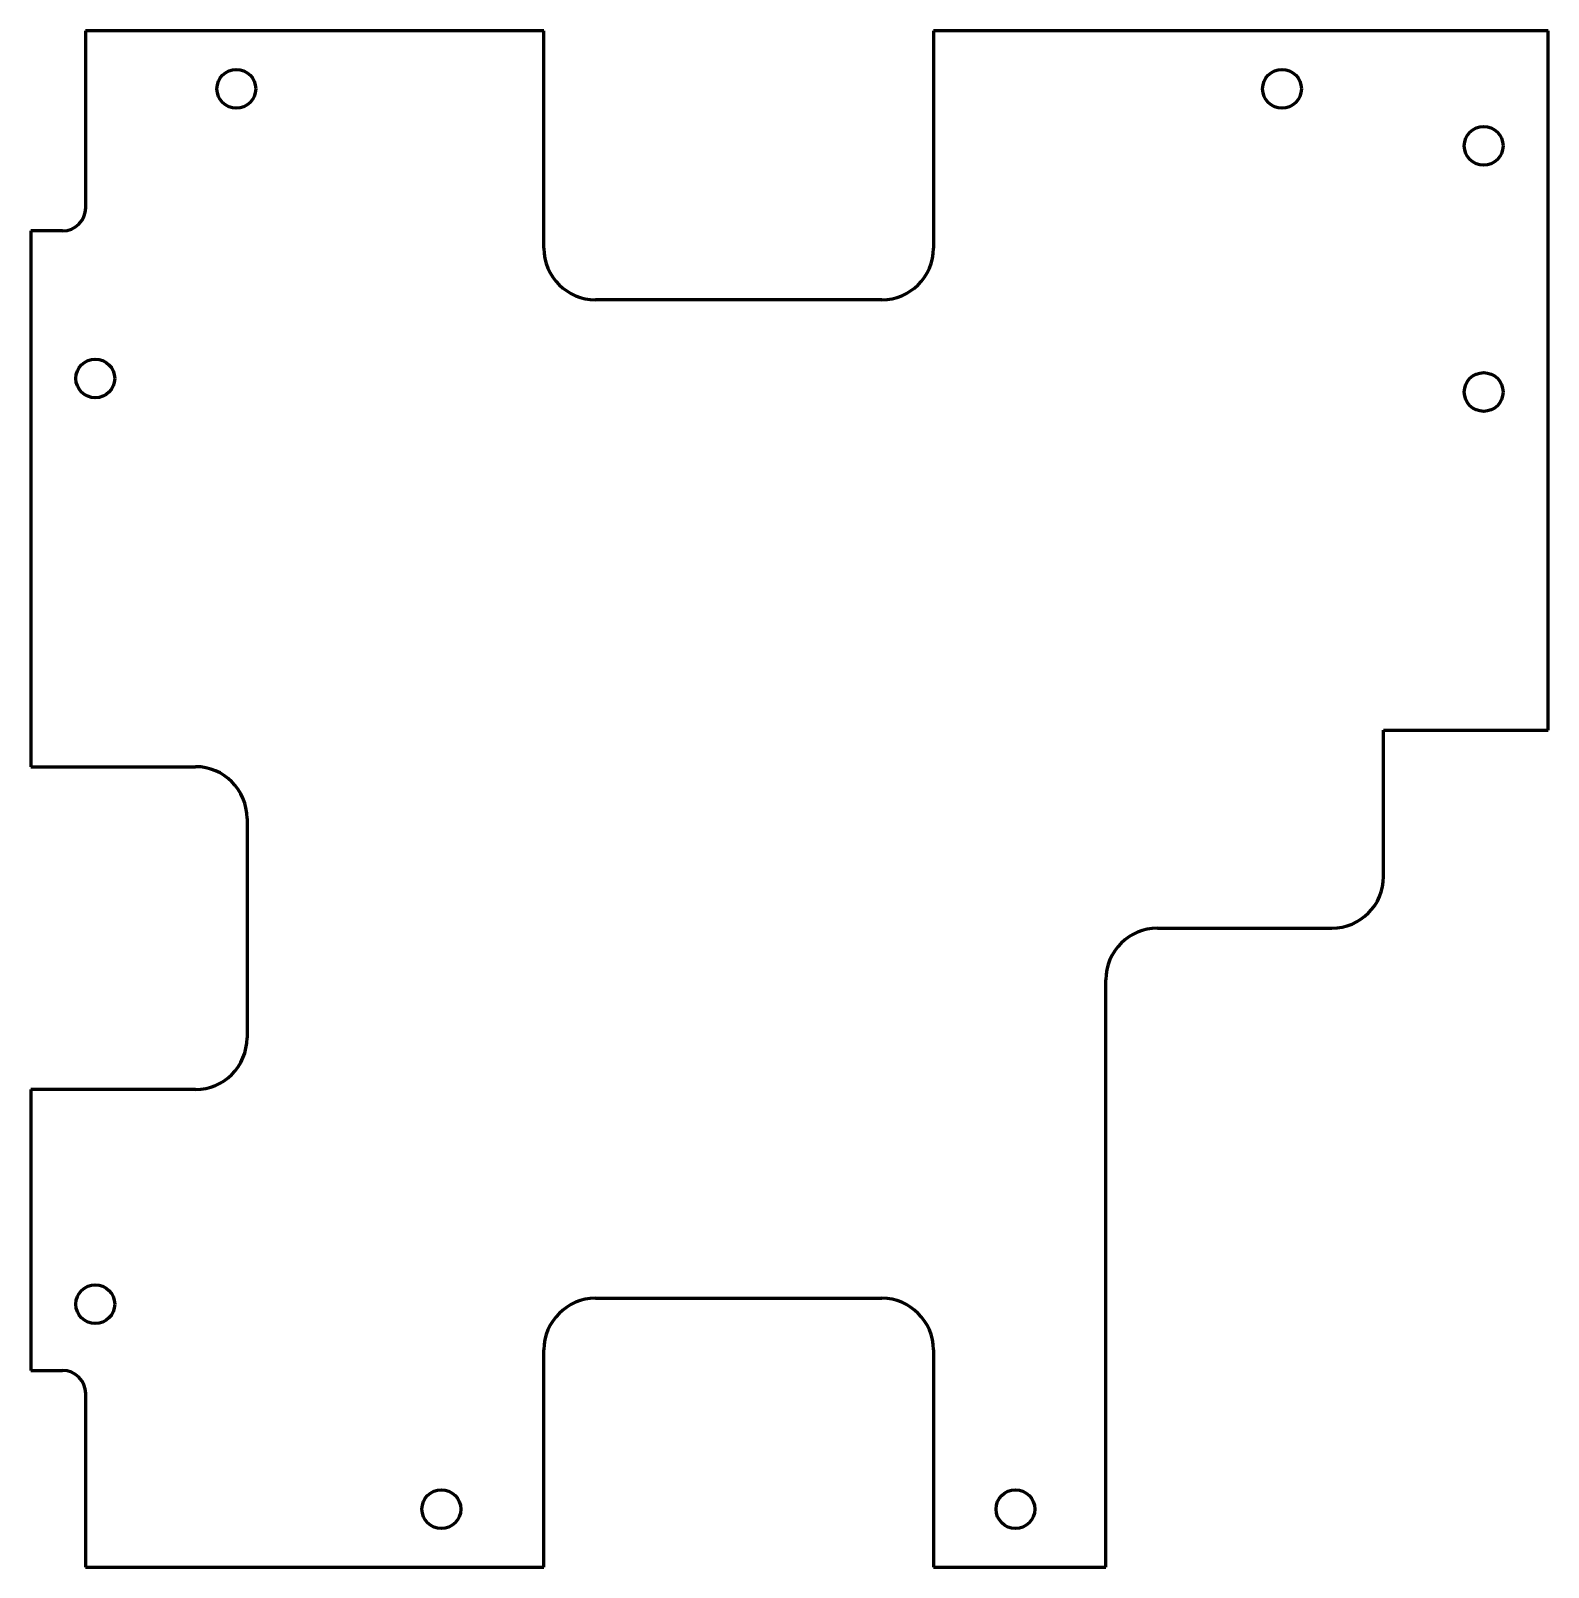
# Model space of a CAD drawing. Header units: millimetres. Extents: x -375 to -140, y 43 to 281.
import ezdxf

# ---------------------------------------------------------------- set-up
doc = ezdxf.new("R2010")
doc.units = ezdxf.units.MM
doc.linetypes.add('K5LT_BASIC', pattern=[0])
doc.layers.add('Системный слой', color=7, linetype='Continuous')

msp = doc.modelspace()

# ---------------------------------------------------------------- linework, layer by layer
at = {"layer": 'Системный слой', "color": 143, "linetype": 'K5LT_BASIC', "lineweight": 60, "true_color": 0x33acca}
for p, q in [((-366.11, 281.13), (-366.11, 253.72)), ((-295.14, 281.13), (-366.11, 281.13)), ((-295.14, 247.45), (-295.14, 281.13)), ((-234.82, 281.13), (-234.82, 247.45)), ((-139.61, 281.13), (-234.82, 281.13)), ((-139.61, 172.78), (-139.61, 281.13)), ((-374.61, 250.13), (-374.61, 167.13)), ((-369.69, 250.13), (-374.61, 250.13)), ((-242.82, 239.45), (-287.14, 239.45)), ((-165.11, 172.78), (-139.61, 172.78)), ((-165.11, 150.13), (-165.11, 172.78)), ((-374.61, 167.13), (-349.11, 167.13)), ((-341.11, 159.13), (-341.11, 125.13)), ((-200.11, 142.13), (-173.11, 142.13)), ((-208.11, 43.13), (-208.11, 134.13)), ((-349.11, 117.13), (-374.61, 117.13)), ((-374.61, 117.13), (-374.61, 73.6)), ((-287.14, 84.8), (-242.82, 84.8)), ((-295.14, 43.13), (-295.14, 76.8)), ((-234.82, 76.8), (-234.82, 43.13)), ((-374.61, 73.6), (-369.69, 73.6)), ((-366.11, 70.02), (-366.11, 43.13)), ((-366.11, 43.13), (-295.14, 43.13)), ((-234.82, 43.13), (-208.11, 43.13))]:
    msp.add_line(p, q, dxfattribs=at)
for centre in [(-342.77, 272.13), (-180.84, 272.13), (-149.61, 263.3), (-364.61, 227.27), (-149.61, 225.17), (-364.61, 83.88), (-311.02, 52.13), (-222.12, 52.13)]:
    msp.add_circle(centre, 3, dxfattribs=at)
for centre, radius, start, end in [((-369.69, 253.72), 3.59, 270, 0), ((-287.14, 247.45), 8, 180, 270), ((-242.82, 247.45), 8, 270, 0), ((-349.11, 159.13), 8, 0, 90), ((-173.11, 150.13), 8, 270, 0), ((-200.11, 134.13), 8, 90, 180), ((-349.11, 125.13), 8, 270, 0), ((-287.14, 76.8), 8, 90, 180), ((-242.82, 76.8), 8, 0, 90), ((-369.69, 70.02), 3.59, 0, 90)]:
    msp.add_arc(centre, radius, start, end, dxfattribs=at)

doc.saveas('drawing.dxf')
